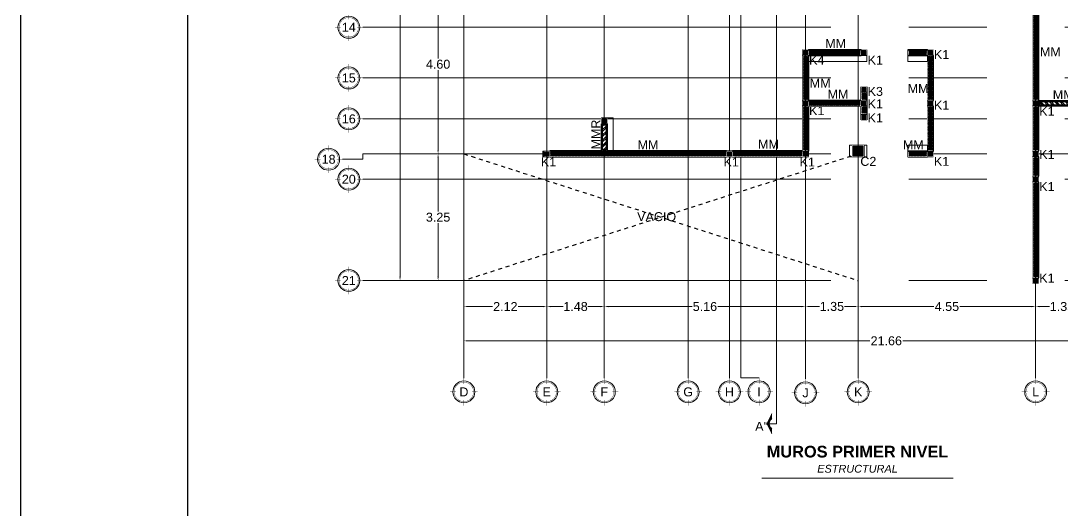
# Model space of a CAD drawing. Header units: metres. Extents: x 14 to 161, y 5 to 309.
# Drawn here: x 65.38 to 92.08, y 141.33 to 153.89 of the extents above; entities that cross this region are included whole.
import ezdxf
from ezdxf.enums import TextEntityAlignment as Align

# ---------------------------------------------------------------- set-up
doc = ezdxf.new("R2010")
doc.units = ezdxf.units.M
doc.set_wipeout_variables(frame=1)
doc.header["$PDMODE"] = 35
for name, pattern in [('ACAD_ISO05W100', [33, 24, -3, 0, -3, 0, -3]), ('CENTRO2', [0.9, 0.6, -0.1, 0.1, -0.1]), ('LÍNEAS_OCULTAS2', [0.1875, 0.125, -0.0625])]:
    doc.linetypes.add(name, pattern=pattern)
for name, color, linetype, lineweight in [('A-Acabados arquitectonicos', 254, 'Continuous', 20), ('E-Burbuja eje', 5, 'Continuous', 15), ('E-Castillos', 3, 'Continuous', 5), ('E-Corte', 2, 'ACAD_ISO05W100', 20), ('E-Ejes', 1, 'CENTRO2', 9), ('E-Hatch', 1, 'Continuous', 5), ('E-Muro de Mamposteria', 5, 'Continuous', 30), ('E-Muro de Refuerzo', 3, 'Continuous', 30), ('E-Textos', 3, 'Continuous', 15), ('E-Titulos', 4, 'Continuous', 15)]:
    doc.layers.add(name, color=color, linetype=linetype, lineweight=lineweight)
for name, color, linetype in [('E-Cotas', 2, 'Continuous'), ('E-Pie', 1, 'Continuous'), ('E-Vacio', 1, 'LÍNEAS_OCULTAS2')]:
    doc.layers.add(name, color=color, linetype=linetype)
doc.styles.add('ARIAL', font='arial.ttf')
doc.styles.add('Geneeral 2', font='arial.ttf', dxfattribs={"height": 2.3})
doc.styles.add('General', font='arial.ttf', dxfattribs={"height": 2.3})
doc.styles.add('Subtitulos', font='', dxfattribs={"height": 4})
doc.styles.add('Texto_Minimo', font='arial.ttf', dxfattribs={"height": 1.8})
doc.styles.add('Titulos', font='', dxfattribs={"height": 6})
doc.styles.get('Subtitulos').set_extended_font_data('Arial', italic=True)
doc.styles.get('Titulos').set_extended_font_data('Arial', bold=True)
doc.dimstyles.new('Generales', dxfattribs={"dimscale": 0, "dimtxt": 2.3, "dimasz": 2, "dimexe": 1.25, "dimexo": 0.625, "dimtad": 0, "dimtih": 1, "dimtoh": 1, "dimzin": 1, "dimdsep": 46, "dimtxsty": 'General', "dimcen": 2, "dimclrd": 2, "dimclre": 2, "dimclrt": 3, "dimadec": 0, "dimazin": 0, "dimtfac": 1, "dimtmove": 0, "dimatfit": 3, "dimfxl": 1, "dimlwd": 13, "dimlwe": 13, "dimarcsym": 0})

# ---------------------------------------------------------------- blocks, each defined once
blk = doc.blocks.new('*D367')
at = {"layer": 'Defpoints', "color": 0, "ltscale": 0.5, "transparency": 16777216}
for p in [(76.743, 147.22), (98.403, 147.22), (98.403, 145.674)]:
    blk.add_point(p, dxfattribs=at)
at = {"layer": 'E-Cotas', "color": 2, "linetype": 'Continuous', "lineweight": 13, "ltscale": 0.5, "transparency": 16777216}
for p, q in [((76.743, 147.189), (76.743, 145.611)), ((98.403, 147.189), (98.403, 145.611)), ((76.843, 145.674), (87.151, 145.674)), ((98.303, 145.674), (87.994, 145.674))]:
    blk.add_line(p, q, dxfattribs=at)
at = {"layer": 'E-Cotas', "color": 2, "ltscale": 0.5, "transparency": 16777216}
for points in [[(76.843, 145.69), (76.843, 145.657), (76.743, 145.674)], [(98.303, 145.69), (98.303, 145.657), (98.403, 145.674)]]:
    blk.add_solid(points, dxfattribs=at)
at = {"layer": 'E-Cotas', "color": 3, "ltscale": 0.5, "transparency": 16777216, "insert": (87.573, 145.674), "char_height": 0.23, "attachment_point": 5, "style": 'General'}
blk.add_mtext('21.66', dxfattribs=at)
blk = doc.blocks.new('*D355')
at = {"layer": 'Defpoints', "color": 0, "ltscale": 0.5, "transparency": 16777216}
for p in [(76.743, 155.07), (76.081, 150.471), (76.743, 150.471)]:
    blk.add_point(p, dxfattribs=at)
at = {"layer": 'E-Cotas', "color": 2, "linetype": 'Continuous', "lineweight": 13, "ltscale": 0.5, "transparency": 16777216}
for p, q in [((76.711, 155.07), (76.018, 155.07)), ((76.081, 154.97), (76.081, 152.919)), ((76.081, 150.571), (76.081, 152.622)), ((76.711, 150.471), (76.018, 150.471))]:
    blk.add_line(p, q, dxfattribs=at)
at = {"layer": 'E-Cotas', "color": 2, "ltscale": 0.5, "transparency": 16777216}
for points in [[(76.064, 154.97), (76.097, 154.97), (76.081, 155.07)], [(76.064, 150.571), (76.097, 150.571), (76.081, 150.471)]]:
    blk.add_solid(points, dxfattribs=at)
at = {"layer": 'E-Cotas', "color": 3, "ltscale": 0.5, "transparency": 16777216, "insert": (76.081, 152.771), "char_height": 0.23, "attachment_point": 5, "style": 'General'}
blk.add_mtext('4.60', dxfattribs=at)
blk = doc.blocks.new('*D354')
at = {"layer": 'Defpoints', "color": 0, "ltscale": 0.5, "transparency": 16777216}
for p in [(76.743, 150.471), (76.081, 147.22), (76.743, 147.22)]:
    blk.add_point(p, dxfattribs=at)
at = {"layer": 'E-Cotas', "color": 2, "linetype": 'Continuous', "lineweight": 13, "ltscale": 0.5, "transparency": 16777216}
for p, q in [((76.711, 150.471), (76.018, 150.471)), ((76.081, 150.371), (76.081, 148.994)), ((76.081, 147.32), (76.081, 148.697)), ((76.711, 147.22), (76.018, 147.22))]:
    blk.add_line(p, q, dxfattribs=at)
at = {"layer": 'E-Cotas', "color": 2, "ltscale": 0.5, "transparency": 16777216}
for points in [[(76.064, 150.371), (76.097, 150.371), (76.081, 150.471)], [(76.064, 147.32), (76.097, 147.32), (76.081, 147.22)]]:
    blk.add_solid(points, dxfattribs=at)
at = {"layer": 'E-Cotas', "color": 3, "ltscale": 0.5, "transparency": 16777216, "insert": (76.081, 148.846), "char_height": 0.23, "attachment_point": 5, "style": 'General'}
blk.add_mtext('3.25', dxfattribs=at)
blk = doc.blocks.new('*D353')
at = {"layer": 'Defpoints', "color": 0, "ltscale": 0.5, "transparency": 16777216}
for p in [(76.743, 168.546), (75.105, 147.22), (76.743, 147.22)]:
    blk.add_point(p, dxfattribs=at)
at = {"layer": 'E-Cotas', "color": 2, "linetype": 'Continuous', "lineweight": 13, "ltscale": 0.5, "transparency": 16777216}
for p, q in [((76.712, 168.546), (75.042, 168.546)), ((75.105, 168.446), (75.105, 158.032)), ((75.105, 147.32), (75.105, 157.734)), ((76.711, 147.22), (75.042, 147.22))]:
    blk.add_line(p, q, dxfattribs=at)
at = {"layer": 'E-Cotas', "color": 2, "ltscale": 0.5, "transparency": 16777216}
for points in [[(75.088, 168.446), (75.121, 168.446), (75.105, 168.546)], [(75.088, 147.32), (75.121, 147.32), (75.105, 147.22)]]:
    blk.add_solid(points, dxfattribs=at)
at = {"layer": 'E-Cotas', "color": 3, "ltscale": 0.5, "transparency": 16777216, "insert": (75.105, 157.883), "char_height": 0.23, "attachment_point": 5, "style": 'General'}
blk.add_mtext('21.33', dxfattribs=at)
blk = doc.blocks.new('*D351')
at = {"layer": 'Defpoints', "color": 0, "ltscale": 0.5, "transparency": 16777216}
for p in [(78.868, 147.22), (80.343, 147.22), (80.343, 146.554)]:
    blk.add_point(p, dxfattribs=at)
at = {"layer": 'E-Cotas', "color": 2, "linetype": 'Continuous', "lineweight": 13, "ltscale": 0.5, "transparency": 16777216}
for p, q in [((78.868, 147.189), (78.868, 146.491)), ((80.343, 147.189), (80.343, 146.491)), ((78.968, 146.554), (79.286, 146.554)), ((80.243, 146.554), (79.924, 146.554))]:
    blk.add_line(p, q, dxfattribs=at)
at = {"layer": 'E-Cotas', "color": 2, "ltscale": 0.5, "transparency": 16777216}
for points in [[(78.968, 146.57), (78.968, 146.537), (78.868, 146.554)], [(80.243, 146.57), (80.243, 146.537), (80.343, 146.554)]]:
    blk.add_solid(points, dxfattribs=at)
at = {"layer": 'E-Cotas', "color": 3, "ltscale": 0.5, "transparency": 16777216, "insert": (79.605, 146.554), "char_height": 0.23, "attachment_point": 5, "style": 'General'}
blk.add_mtext('1.48', dxfattribs=at)
blk = doc.blocks.new('*D350')
at = {"layer": 'Defpoints', "color": 0, "ltscale": 0.5, "transparency": 16777216}
for p in [(80.343, 147.22), (85.503, 147.22), (85.503, 146.554)]:
    blk.add_point(p, dxfattribs=at)
at = {"layer": 'E-Cotas', "color": 2, "linetype": 'Continuous', "lineweight": 13, "ltscale": 0.5, "transparency": 16777216}
for p, q in [((80.343, 147.189), (80.343, 146.491)), ((85.503, 147.189), (85.503, 146.491)), ((80.443, 146.554), (82.593, 146.554)), ((85.403, 146.554), (83.252, 146.554))]:
    blk.add_line(p, q, dxfattribs=at)
at = {"layer": 'E-Cotas', "color": 2, "ltscale": 0.5, "transparency": 16777216}
for points in [[(80.443, 146.57), (80.443, 146.537), (80.343, 146.554)], [(85.403, 146.57), (85.403, 146.537), (85.503, 146.554)]]:
    blk.add_solid(points, dxfattribs=at)
at = {"layer": 'E-Cotas', "color": 3, "ltscale": 0.5, "transparency": 16777216, "insert": (82.923, 146.554), "char_height": 0.23, "attachment_point": 5, "style": 'General'}
blk.add_mtext('5.16', dxfattribs=at)
blk = doc.blocks.new('*D349')
at = {"layer": 'Defpoints', "color": 0, "ltscale": 0.5, "transparency": 16777216}
for p in [(85.503, 147.223), (86.853, 147.223), (86.853, 146.556)]:
    blk.add_point(p, dxfattribs=at)
at = {"layer": 'E-Cotas', "color": 2, "linetype": 'Continuous', "lineweight": 13, "ltscale": 0.5, "transparency": 16777216}
for p, q in [((85.503, 147.191), (85.503, 146.494)), ((86.853, 147.191), (86.853, 146.494)), ((85.603, 146.556), (85.858, 146.556)), ((86.753, 146.556), (86.498, 146.556))]:
    blk.add_line(p, q, dxfattribs=at)
at = {"layer": 'E-Cotas', "color": 2, "ltscale": 0.5, "transparency": 16777216}
for points in [[(85.603, 146.573), (85.603, 146.539), (85.503, 146.556)], [(86.753, 146.573), (86.753, 146.539), (86.853, 146.556)]]:
    blk.add_solid(points, dxfattribs=at)
at = {"layer": 'E-Cotas', "color": 3, "ltscale": 0.5, "transparency": 16777216, "insert": (86.178, 146.556), "char_height": 0.23, "attachment_point": 5, "style": 'General'}
blk.add_mtext('1.35', dxfattribs=at)
blk = doc.blocks.new('*D348')
at = {"layer": 'Defpoints', "color": 0, "ltscale": 0.5, "transparency": 16777216}
for p in [(86.853, 147.22), (91.403, 147.22), (91.403, 146.554)]:
    blk.add_point(p, dxfattribs=at)
at = {"layer": 'E-Cotas', "color": 2, "linetype": 'Continuous', "lineweight": 13, "ltscale": 0.5, "transparency": 16777216}
for p, q in [((86.853, 147.189), (86.853, 146.491)), ((91.403, 147.189), (91.403, 146.491)), ((86.953, 146.554), (88.792, 146.554)), ((91.303, 146.554), (89.463, 146.554))]:
    blk.add_line(p, q, dxfattribs=at)
at = {"layer": 'E-Cotas', "color": 2, "ltscale": 0.5, "transparency": 16777216}
for points in [[(86.953, 146.57), (86.953, 146.537), (86.853, 146.554)], [(91.303, 146.57), (91.303, 146.537), (91.403, 146.554)]]:
    blk.add_solid(points, dxfattribs=at)
at = {"layer": 'E-Cotas', "color": 3, "ltscale": 0.5, "transparency": 16777216, "insert": (89.128, 146.554), "char_height": 0.23, "attachment_point": 5, "style": 'General'}
blk.add_mtext('4.55', dxfattribs=at)
blk = doc.blocks.new('*D347')
at = {"layer": 'Defpoints', "color": 0, "ltscale": 0.5, "transparency": 16777216}
for p in [(91.403, 147.22), (92.753, 147.22), (92.753, 146.554)]:
    blk.add_point(p, dxfattribs=at)
at = {"layer": 'E-Cotas', "color": 2, "linetype": 'Continuous', "lineweight": 13, "ltscale": 0.5, "transparency": 16777216}
for p, q in [((91.403, 147.189), (91.403, 146.491)), ((92.753, 147.189), (92.753, 146.491)), ((91.503, 146.554), (91.758, 146.554)), ((92.653, 146.554), (92.398, 146.554))]:
    blk.add_line(p, q, dxfattribs=at)
at = {"layer": 'E-Cotas', "color": 2, "ltscale": 0.5, "transparency": 16777216}
for points in [[(91.503, 146.57), (91.503, 146.537), (91.403, 146.554)], [(92.653, 146.57), (92.653, 146.537), (92.753, 146.554)]]:
    blk.add_solid(points, dxfattribs=at)
at = {"layer": 'E-Cotas', "color": 3, "ltscale": 0.5, "transparency": 16777216, "insert": (92.078, 146.554), "char_height": 0.23, "attachment_point": 5, "style": 'General'}
blk.add_mtext('1.35', dxfattribs=at)
blk = doc.blocks.new('*D333')
at = {"layer": 'Defpoints', "color": 0, "ltscale": 0.5, "transparency": 16777216}
for p in [(76.743, 147.22), (78.868, 147.22), (78.868, 146.554)]:
    blk.add_point(p, dxfattribs=at)
at = {"layer": 'E-Cotas', "color": 2, "linetype": 'Continuous', "lineweight": 13, "ltscale": 0.5, "transparency": 16777216}
for p, q in [((76.743, 147.189), (76.743, 146.491)), ((78.868, 147.189), (78.868, 146.491)), ((76.843, 146.554), (77.474, 146.554)), ((78.768, 146.554), (78.136, 146.554))]:
    blk.add_line(p, q, dxfattribs=at)
at = {"layer": 'E-Cotas', "color": 2, "ltscale": 0.5, "transparency": 16777216}
for points in [[(76.843, 146.57), (76.843, 146.537), (76.743, 146.554)], [(78.768, 146.57), (78.768, 146.537), (78.868, 146.554)]]:
    blk.add_solid(points, dxfattribs=at)
at = {"layer": 'E-Cotas', "color": 3, "ltscale": 0.5, "transparency": 16777216, "insert": (77.805, 146.554), "char_height": 0.23, "attachment_point": 5, "style": 'General'}
blk.add_mtext('2.12', dxfattribs=at)
blk = doc.blocks.new('SEÑA')
at = {"layer": 'E-Corte', "color": 0}
for p, q in [((-1.1, -0.05), (0.1, 0.55)), ((-0.46, 0), (-1.1, 0)), ((-0.1, 0.55), (1.1, -0.05)), ((1.1, 0), (0.46, 0))]:
    blk.add_line(p, q, dxfattribs=at)
at = {"layer": 'E-Corte', "color": 16}
for p, q in [((-0.87, 0.04), (-0.56, 0.04)), ((-0.84, 0.05), (-0.55, 0.05)), ((-0.82, 0.06), (-0.53, 0.06)), ((-0.79, 0.08), (-0.52, 0.08)), ((-0.77, 0.09), (-0.51, 0.09)), ((-0.74, 0.1), (-0.49, 0.1)), ((-0.72, 0.11), (-0.47, 0.11)), ((-0.69, 0.12), (-0.46, 0.12)), ((-0.67, 0.14), (-0.44, 0.14)), ((-0.64, 0.15), (-0.42, 0.15)), ((-0.62, 0.16), (-0.4, 0.16)), ((-0.59, 0.17), (-0.38, 0.17)), ((-0.57, 0.19), (-0.36, 0.19)), ((-0.54, 0.2), (-0.33, 0.2)), ((-0.52, 0.21), (-0.3, 0.21)), ((-0.49, 0.23), (-0.27, 0.23)), ((-0.47, 0.24), (-0.24, 0.24)), ((-0.44, 0.25), (-0.2, 0.25)), ((-0.42, 0.26), (-0.14, 0.26)), ((-0.39, 0.28), (0.39, 0.28)), ((-0.37, 0.29), (0.37, 0.29)), ((-0.34, 0.3), (0.34, 0.3)), ((-0.32, 0.31), (0.32, 0.31)), ((-0.29, 0.33), (0.29, 0.33)), ((-0.27, 0.34), (0.27, 0.34)), ((-0.24, 0.35), (0.24, 0.35)), ((-0.22, 0.36), (0.22, 0.36)), ((-0.19, 0.38), (0.19, 0.38)), ((-0.17, 0.39), (0.17, 0.39)), ((-0.14, 0.4), (0.14, 0.4)), ((-0.12, 0.41), (0.12, 0.41)), ((-0.09, 0.42), (0.09, 0.42)), ((-0.07, 0.44), (0.07, 0.44)), ((-0.04, 0.45), (0.04, 0.45)), ((-0.02, 0.46), (0.02, 0.46)), ((0.14, 0.26), (0.42, 0.26)), ((0.2, 0.25), (0.44, 0.25)), ((0.24, 0.24), (0.47, 0.24)), ((0.27, 0.23), (0.49, 0.23)), ((0.3, 0.21), (0.52, 0.21)), ((0.33, 0.2), (0.54, 0.2)), ((0.36, 0.19), (0.57, 0.19)), ((0.38, 0.17), (0.59, 0.17)), ((0.4, 0.16), (0.62, 0.16)), ((0.42, 0.15), (0.64, 0.15)), ((0.44, 0.14), (0.67, 0.14)), ((0.46, 0.12), (0.69, 0.12)), ((0.47, 0.11), (0.72, 0.11)), ((0.49, 0.1), (0.74, 0.1)), ((0.51, 0.09), (0.77, 0.09)), ((0.52, 0.08), (0.79, 0.08)), ((0.53, 0.06), (0.82, 0.06)), ((0.55, 0.05), (0.84, 0.05)), ((0.56, 0.04), (0.87, 0.04))]:
    blk.add_line(p, q, dxfattribs=at)
at = {"layer": 'E-Corte', "color": 0}
blk.add_lwpolyline([(0, 0.47), (0.89, 0.03), (0.57, 0.03, 0.438529), (-0.57, 0.03), (-0.89, 0.03)], format="xyb", close=True, dxfattribs=at)
blk.add_arc((0, -0.5), 0.75, 36.8699, 143.1301, dxfattribs=at)
blk = doc.blocks.new('*U468')
at = {"layer": 'E-Castillos'}
blk.add_lwpolyline([(-0.075, -0.075), (-0.075, 0.075), (0.075, 0.075), (0.075, -0.075), (-0.075, -0.075)], dxfattribs=at)
blk.add_wipeout([(-0.075, -0.075), (0.075, -0.075), (0.075, 0.075), (-0.075, 0.075)])
at = {"layer": 'E-Hatch'}
h = blk.add_hatch(color=1, dxfattribs=at)
h.dxf.hatch_style = 1
h.paths.add_polyline_path([(-0.055, -0.055), (-0.055, 0.055), (0.055, 0.055), (0.055, -0.055)])
at = {"layer": 'E-Castillos'}
blk.add_lwpolyline([(-0.055, -0.055), (-0.055, 0.055), (0.055, 0.055), (0.055, -0.055)], close=True, dxfattribs=at)
blk = doc.blocks.new('*U545')
at = {"layer": 'E-Castillos'}
blk.add_lwpolyline([(-0.225, -0.225), (-0.225, 0.075), (0.075, 0.075), (0.075, -0.225), (-0.225, -0.225)], dxfattribs=at)
blk.add_wipeout([(-0.225, -0.225), (0.075, -0.225), (0.075, 0.075), (-0.225, 0.075)])
at = {"layer": 'E-Hatch'}
h = blk.add_hatch(color=1, dxfattribs=at)
h.dxf.hatch_style = 1
h.paths.add_polyline_path([(-0.205, -0.205), (-0.205, 0.055), (0.055, 0.055), (0.055, -0.205)])
at = {"layer": 'E-Castillos'}
blk.add_lwpolyline([(-0.205, -0.205), (-0.205, 0.055), (0.055, 0.055), (0.055, -0.205)], close=True, dxfattribs=at)
blk = doc.blocks.new('Titulos')
blk.add_line((49.05, -23.92), (-49.05, -23.92))
for tag, height, style, p in [('TÍTULO', 6, 'Titulos', (0, -16.93)), ('ESCALA', 1.8, 'Texto_Minimo', (-34.87, -25.79)), ('ACOTACIÓN', 1.8, 'Texto_Minimo', (34.43, -25.79))]:
    blk.add_attdef(tag, text='', height=height, dxfattribs=dict(style=style)).set_placement(p, align=Align.MIDDLE_CENTER)
blk = doc.blocks.new('*U572')
blk.add_wipeout([(-0.075, 0.175), (0.075, 0.175), (0.075, 1.375), (-0.075, 1.375)])
at = {"ltscale": 0.5}
h = blk.add_hatch(dxfattribs=at)
h.set_pattern_fill('ANSI32', color=5, scale=0.01)
h.set_pattern_definition([(45, (0, 1.5499), (-0.067352, 0.067352), []), (45, (0.0449, 1.5499), (-0.067352, 0.067352), [])])
h.paths.add_polyline_path([(0.045, 0.205), (-0.045, 0.205), (-0.045, 1.345), (0.045, 1.345)])
for points in [[(0.075, 0.175), (-0.075, 0.175), (-0.075, 1.375), (0.075, 1.375)], [(0.045, 0.205), (-0.045, 0.205), (-0.045, 1.345), (0.045, 1.345)]]:
    blk.add_lwpolyline(points, close=True, dxfattribs=at)
blk = doc.blocks.new('*U731')
for points in [[(-0.843, -0.075), (2.307, -0.075), (2.307, 0.075), (-0.843, 0.075)], [(-0.823, -0.055), (2.287, -0.055), (2.287, 0.055), (-0.823, 0.055)]]:
    blk.add_lwpolyline(points, close=True)
blk.add_wipeout([(-0.843, -0.075), (2.307, -0.075), (2.307, 0.075), (-0.843, 0.075)])
at = {"linetype": 'ByBlock', "lineweight": 5}
h = blk.add_hatch(dxfattribs=at)
h.set_pattern_fill('ANSI37', color=5, scale=0.0069)
h.set_pattern_definition([(45, (1.464647, 8e-16), (-0.01549094, 0.01549094), []), (135, (1.464647, 8e-16), (-0.01549094, -0.01549094), [])])
h.paths.add_polyline_path([(2.287, -0.055), (2.287, 0.055), (-0.823, 0.055), (-0.823, -0.055)])
blk.add_line((-0.843, 0.075), (2.307, 0.075))
blk = doc.blocks.new('*U733')
for points in [[(-0.843, -0.075), (0.308, -0.075), (0.308, 0.075), (-0.843, 0.075)], [(-0.823, -0.055), (0.288, -0.055), (0.288, 0.055), (-0.823, 0.055)]]:
    blk.add_lwpolyline(points, close=True)
blk.add_wipeout([(-0.843, -0.075), (0.308, -0.075), (0.308, 0.075), (-0.843, 0.075)])
at = {"linetype": 'ByBlock', "lineweight": 5}
h = blk.add_hatch(dxfattribs=at)
h.set_pattern_fill('ANSI37', color=5, scale=0.0069)
h.set_pattern_definition([(45, (-0.534954, -3e-16), (-0.01549094, 0.01549094), []), (135, (-0.534954, -3e-16), (-0.01549094, -0.01549094), [])])
h.paths.add_polyline_path([(0.288, -0.055), (0.288, 0.055), (-0.823, 0.055), (-0.823, -0.055)])
blk.add_line((-0.843, 0.075), (0.308, 0.075))
blk = doc.blocks.new('*U730')
for points in [[(-0.843, -0.075), (0.307, -0.075), (0.307, 0.075), (-0.843, 0.075)], [(-0.823, -0.055), (0.287, -0.055), (0.287, 0.055), (-0.823, 0.055)]]:
    blk.add_lwpolyline(points, close=True)
blk.add_wipeout([(-0.843, -0.075), (0.307, -0.075), (0.307, 0.075), (-0.843, 0.075)])
at = {"linetype": 'ByBlock', "lineweight": 5}
h = blk.add_hatch(dxfattribs=at)
h.set_pattern_fill('ANSI37', color=5, scale=0.0069)
h.set_pattern_definition([(45, (-0.535751, -3e-16), (-0.01549094, 0.01549094), []), (135, (-0.535751, -3e-16), (-0.01549094, -0.01549094), [])])
h.paths.add_polyline_path([(0.287, -0.055), (0.287, 0.055), (-0.823, 0.055), (-0.823, -0.055)])
blk.add_line((-0.843, 0.075), (0.307, 0.075))
blk = doc.blocks.new('*U728')
for points in [[(-0.192, -0.075), (2.258, -0.075), (2.258, 0.075), (-0.192, 0.075)], [(-0.172, -0.055), (2.238, -0.055), (2.238, 0.055), (-0.172, 0.055)]]:
    blk.add_lwpolyline(points, close=True)
blk.add_wipeout([(-0.192, -0.075), (2.258, -0.075), (2.258, 0.075), (-0.192, 0.075)])
at = {"linetype": 'ByBlock', "lineweight": 5}
h = blk.add_hatch(dxfattribs=at)
h.set_pattern_fill('ANSI37', color=5, scale=0.0069)
h.set_pattern_definition([(45, (2.065444, 1e-15), (-0.01549094, 0.01549094), []), (135, (2.065444, 1e-15), (-0.01549094, -0.01549094), [])])
h.paths.add_polyline_path([(2.238, -0.055), (2.238, 0.055), (-0.172, 0.055), (-0.172, -0.055)])
blk.add_line((-0.192, 0.075), (2.258, 0.075))
blk = doc.blocks.new('*U729')
for points in [[(-0.843, -0.075), (-0.343, -0.075), (-0.343, 0.075), (-0.843, 0.075)], [(-0.823, -0.055), (-0.363, -0.055), (-0.363, 0.055), (-0.823, 0.055)]]:
    blk.add_lwpolyline(points, close=True)
blk.add_wipeout([(-0.843, -0.075), (-0.343, -0.075), (-0.343, 0.075), (-0.843, 0.075)])
at = {"linetype": 'ByBlock', "lineweight": 5}
h = blk.add_hatch(dxfattribs=at)
h.set_pattern_fill('ANSI37', color=5, scale=0.0069)
h.set_pattern_definition([(45, (-1.185751, -7e-16), (-0.01549094, 0.01549094), []), (135, (-1.185751, -7e-16), (-0.01549094, -0.01549094), [])])
h.paths.add_polyline_path([(-0.823, 0.055), (-0.823, -0.055), (-0.363, -0.055), (-0.363, 0.055)])
blk.add_line((-0.843, 0.075), (-0.343, 0.075))
blk = doc.blocks.new('*U734')
for points in [[(-0.843, -0.075), (0.507, -0.075), (0.507, 0.075), (-0.843, 0.075)], [(-0.823, -0.055), (0.487, -0.055), (0.487, 0.055), (-0.823, 0.055)]]:
    blk.add_lwpolyline(points, close=True)
blk.add_wipeout([(-0.843, -0.075), (0.507, -0.075), (0.507, 0.075), (-0.843, 0.075)])
at = {"linetype": 'ByBlock', "lineweight": 5}
h = blk.add_hatch(dxfattribs=at)
h.set_pattern_fill('ANSI37', color=5, scale=0.0069)
h.set_pattern_definition([(45, (-0.335153, -2e-16), (-0.01549094, 0.01549094), []), (135, (-0.335153, -2e-16), (-0.01549094, -0.01549094), [])])
h.paths.add_polyline_path([(0.487, -0.055), (0.487, 0.055), (-0.823, 0.055), (-0.823, -0.055)])
blk.add_line((-0.843, 0.075), (0.507, 0.075))
blk = doc.blocks.new('*U736')
for points in [[(-0.843, -0.075), (0.957, -0.075), (0.957, 0.075), (-0.843, 0.075)], [(-0.823, -0.055), (0.937, -0.055), (0.937, 0.055), (-0.823, 0.055)]]:
    blk.add_lwpolyline(points, close=True)
blk.add_wipeout([(-0.843, -0.075), (0.957, -0.075), (0.957, 0.075), (-0.843, 0.075)])
at = {"linetype": 'ByBlock', "lineweight": 5}
h = blk.add_hatch(dxfattribs=at)
h.set_pattern_fill('ANSI37', color=5, scale=0.0069)
h.set_pattern_definition([(45, (0.114847, 6e-17), (-0.01549094, 0.01549094), []), (135, (0.114847, 6e-17), (-0.01549094, -0.01549094), [])])
h.paths.add_polyline_path([(0.937, -0.055), (0.937, 0.055), (-0.823, 0.055), (-0.823, -0.055)])
blk.add_line((-0.843, 0.075), (0.957, 0.075))
blk = doc.blocks.new('*U732')
for points in [[(-0.818, -0.075), (-0.318, -0.075), (-0.318, 0.075), (-0.818, 0.075)], [(-0.798, -0.055), (-0.338, -0.055), (-0.338, 0.055), (-0.798, 0.055)]]:
    blk.add_lwpolyline(points, close=True)
blk.add_wipeout([(-0.818, -0.075), (-0.318, -0.075), (-0.318, 0.075), (-0.818, 0.075)])
at = {"linetype": 'ByBlock', "lineweight": 5}
h = blk.add_hatch(dxfattribs=at)
h.set_pattern_fill('ANSI37', color=5, scale=0.0069)
h.set_pattern_definition([(45, (-1.135153, -6e-16), (-0.01549094, 0.01549094), []), (135, (-1.135153, -6e-16), (-0.01549094, -0.01549094), [])])
h.paths.add_polyline_path([(-0.798, 0.055), (-0.798, -0.055), (-0.338, -0.055), (-0.338, 0.055)])
blk.add_line((-0.818, 0.075), (-0.318, 0.075))
blk = doc.blocks.new('*U735')
for points in [[(-4.052, -0.075), (0.483, -0.075), (0.483, 0.075), (-4.052, 0.075)], [(-4.032, -0.055), (0.463, -0.055), (0.463, 0.055), (-4.032, 0.055)]]:
    blk.add_lwpolyline(points, close=True)
blk.add_wipeout([(-4.052, -0.075), (0.483, -0.075), (0.483, 0.075), (-4.052, 0.075)])
at = {"linetype": 'ByBlock', "lineweight": 5}
h = blk.add_hatch(dxfattribs=at)
h.set_pattern_fill('ANSI37', color=5, scale=0.0069)
h.set_pattern_definition([(45, (-3.569953, -2e-15), (-0.01549094, 0.01549094), []), (135, (-3.569953, -2e-15), (-0.01549094, -0.01549094), [])])
h.paths.add_polyline_path([(0.463, -0.055), (0.463, 0.055), (-4.032, 0.055), (-4.032, -0.055)])
blk.add_line((-4.052, 0.075), (0.483, 0.075))
blk = doc.blocks.new('*U737')
for points in [[(-0.843, -0.075), (-0.642, -0.075), (-0.642, 0.075), (-0.843, 0.075)], [(-0.823, -0.055), (-0.662, -0.055), (-0.662, 0.055), (-0.823, 0.055)]]:
    blk.add_lwpolyline(points, close=True)
blk.add_wipeout([(-0.843, -0.075), (-0.642, -0.075), (-0.642, 0.075), (-0.843, 0.075)])
at = {"linetype": 'ByBlock', "lineweight": 5}
h = blk.add_hatch(dxfattribs=at)
h.set_pattern_fill('ANSI37', color=5, scale=0.0069)
h.set_pattern_definition([(45, (-1.484954, -8e-16), (-0.01549094, 0.01549094), []), (135, (-1.484954, -8e-16), (-0.01549094, -0.01549094), [])])
h.paths.add_polyline_path([(-0.823, 0.055), (-0.823, -0.055), (-0.662, -0.055), (-0.662, 0.055)])
blk.add_line((-0.843, 0.075), (-0.642, 0.075))
blk = doc.blocks.new('k-burb-colmn')
at = {"const_width": 0.00024}
for points in [[(0, 0.0055), (0, 0.0095)], [(0, 0.0055), (0, 0.0095)], [(-0.0055, 0), (-0.0095, 0)], [(-0.0055, 0), (-0.0095, 0)], [(0.0055, 0), (0.0095, 0)], [(0.0055, 0), (0.0095, 0)], [(0, -0.0055), (0, -0.0095)], [(0, -0.0055), (0, -0.0095)]]:
    blk.add_lwpolyline(points, dxfattribs=at)
blk.add_lwpolyline([(-0.00663, 0, 1), (0.00663, 0, 1)], format="xyb", close=True, dxfattribs=at)
blk.add_lwpolyline([(-0.00663, 0, 1), (0.00663, 0, 1)], format="xyb", close=True, dxfattribs=at)
at = {"linetype": 'Continuous'}
blk.add_circle((0, 0), 0.0075, dxfattribs=at)
blk.add_circle((0, 0), 0.0075, dxfattribs=at)
at = {"color": 2, "style": 'ARIAL'}
blk.add_attdef('NUM', text='', height=0.023, dxfattribs=at).set_placement((0.00124, 0.00008), align=Align.MIDDLE_CENTER)
blk = doc.blocks.new('*U750')
blk.add_wipeout([(-0.075, 0.025), (0.075, 0.025), (0.075, 0.725), (-0.075, 0.725)])
at = {"ltscale": 0.5}
h = blk.add_hatch(dxfattribs=at)
h.set_pattern_fill('ANSI32', color=5, scale=0.01)
h.set_pattern_definition([(45, (0, 0.7504), (-0.067352, 0.067352), []), (45, (0.0449, 0.7504), (-0.067352, 0.067352), [])])
h.paths.add_polyline_path([(0.045, 0.055), (-0.045, 0.055), (-0.045, 0.695), (0.045, 0.695)])
for points in [[(0.075, 0.025), (-0.075, 0.025), (-0.075, 0.725), (0.075, 0.725)], [(0.045, 0.055), (-0.045, 0.055), (-0.045, 0.695), (0.045, 0.695)]]:
    blk.add_lwpolyline(points, close=True, dxfattribs=at)

msp = doc.modelspace()

# ---------------------------------------------------------------- linework, layer by layer
at = {"layer": 'A-Acabados arquitectonicos', "ltscale": 0.5}
msp.add_lwpolyline([(86.62753, 150.69531), (87.07753, 150.69531), (87.07753, 150.39531), (86.62753, 150.39531)], close=True, dxfattribs=at)
at = {"layer": 'E-Corte', "color": 2}
msp.add_lwpolyline([(84.51355, 143.5485), (84.75495, 143.5485), (84.75495, 172.04918), (84.51355, 172.04918)], dxfattribs=at)
at = {"layer": 'E-Ejes', "ltscale": 20}
for points in [[(76.74254, 144.72031), (76.74254, 170.94735)], [(84.31129, 144.72373), (83.84253, 144.72373), (83.84253, 165.31031)], [(83.55253, 144.72031), (83.55253, 155.07031)], [(74.14762, 153.72031), (86.85253, 153.72031)], [(74.14762, 151.37031), (101.82348, 151.37031)], [(73.62956, 150.33396), (74.14762, 150.33396), (74.14762, 150.47071), (91.40253, 150.47071), (101.82348, 150.47071), (101.82348, 150.33396), (102.34154, 150.33396)], [(74.14762, 149.82196), (101.82349, 149.82007)]]:
    msp.add_lwpolyline(points, dxfattribs=at)
at = {"layer": 'E-Muro de Mamposteria', "ltscale": 100}
msp.add_lwpolyline([(85.57753, 153.14531), (86.77753, 153.14531)], dxfattribs=at)
for points in [[(86.92753, 151.84531), (86.92753, 152.19531), (87.07753, 152.19531), (87.07753, 151.34531), (86.92753, 151.34531), (86.92753, 151.69531)], [(86.92753, 151.84531), (85.57753, 151.84531), (85.57753, 151.69531), (86.92753, 151.69531)]]:
    msp.add_lwpolyline(points, close=True, dxfattribs=at)
at = {"layer": 'E-Pie', "color": 1}
msp.add_lwpolyline([(65.38178, 177.60366), (161.00678, 177.60366), (161.00678, 111.97866), (65.38178, 111.97866)], close=True, dxfattribs=at)
at = {"layer": 'E-Pie', "color": 5}
msp.add_lwpolyline([(69.65758, 173.49116), (69.65758, 116.09116), (156.91409, 116.09116), (156.91409, 173.49116)], close=True, dxfattribs=at)

# ---------------------------------------------------------------- block references
at = {"layer": 'E-Burbuja eje', "linetype": 'ByBlock'}
ref = msp.add_blockref('k-burb-colmn', (73.79137, 153.72031), dxfattribs=dict(at, xscale=37.49999999999999, yscale=37.49999999999999, zscale=37.49999999999999))
ref.add_attrib('NUM', '14', dxfattribs={"layer": '0', "color": 2, "height": 0.23, "style": 'ARIAL'}).set_placement((73.79137, 153.72031), align=Align.MIDDLE_CENTER)
ref = msp.add_blockref('k-burb-colmn', (73.79137, 152.42031), dxfattribs=dict(at, xscale=37.49999999999999, yscale=37.49999999999999, zscale=37.49999999999999))
ref.add_attrib('NUM', '15', dxfattribs={"layer": '0', "color": 2, "height": 0.23, "style": 'ARIAL'}).set_placement((73.79137, 152.42031), align=Align.MIDDLE_CENTER)
ref = msp.add_blockref('k-burb-colmn', (73.79137, 151.37031), dxfattribs=dict(at, xscale=37.49999999999999, yscale=37.49999999999999, zscale=37.49999999999999))
ref.add_attrib('NUM', '16', dxfattribs={"layer": '0', "color": 2, "height": 0.23, "style": 'ARIAL'}).set_placement((73.79137, 151.37031), align=Align.MIDDLE_CENTER)
ref = msp.add_blockref('k-burb-colmn', (73.27331, 150.33396), dxfattribs=dict(at, xscale=37.49999999999999, yscale=37.49999999999999, zscale=37.49999999999999))
ref.add_attrib('NUM', '18', dxfattribs={"layer": '0', "color": 2, "height": 0.23, "style": 'ARIAL'}).set_placement((73.27331, 150.33396), align=Align.MIDDLE_CENTER)
ref = msp.add_blockref('k-burb-colmn', (73.79137, 149.82196), dxfattribs=dict(at, xscale=37.49999999999999, yscale=37.49999999999999, zscale=37.49999999999999))
ref.add_attrib('NUM', '20', dxfattribs={"layer": '0', "color": 2, "height": 0.23, "style": 'ARIAL'}).set_placement((73.79137, 149.82196), align=Align.MIDDLE_CENTER)
ref = msp.add_blockref('k-burb-colmn', (73.79137, 147.22196), dxfattribs=dict(at, xscale=37.49999999999999, yscale=37.49999999999999, zscale=37.49999999999999))
ref.add_attrib('NUM', '21', dxfattribs={"layer": '0', "color": 2, "height": 0.23, "style": 'ARIAL'}).set_placement((73.79137, 147.22196), align=Align.MIDDLE_CENTER)
ref = msp.add_blockref('k-burb-colmn', (76.74254, 144.36406), dxfattribs=dict(at, xscale=37.49999999999999, yscale=37.49999999999999, zscale=37.49999999999999))
ref.add_attrib('NUM', 'D', dxfattribs={"layer": '0', "color": 2, "height": 0.23, "style": 'ARIAL'}).set_placement((76.74254, 144.36406), align=Align.MIDDLE_CENTER)
ref = msp.add_blockref('k-burb-colmn', (78.86753, 144.36406), dxfattribs=dict(at, xscale=37.49999999999999, yscale=37.49999999999999, zscale=37.49999999999999))
ref.add_attrib('NUM', 'E', dxfattribs={"layer": '0', "color": 2, "height": 0.23, "style": 'ARIAL'}).set_placement((78.86753, 144.36406), align=Align.MIDDLE_CENTER)
ref = msp.add_blockref('k-burb-colmn', (80.34253, 144.36406), dxfattribs=dict(at, xscale=37.49999999999999, yscale=37.49999999999999, zscale=37.49999999999999))
ref.add_attrib('NUM', 'F', dxfattribs={"layer": '0', "color": 2, "height": 0.23, "style": 'ARIAL'}).set_placement((80.34253, 144.36406), align=Align.MIDDLE_CENTER)
ref = msp.add_blockref('k-burb-colmn', (82.49253, 144.36406), dxfattribs=dict(at, xscale=37.49999999999999, yscale=37.49999999999999, zscale=37.49999999999999))
ref.add_attrib('NUM', 'G', dxfattribs={"layer": '0', "color": 2, "height": 0.23, "style": 'ARIAL'}).set_placement((82.49253, 144.36406), align=Align.MIDDLE_CENTER)
ref = msp.add_blockref('k-burb-colmn', (83.55253, 144.36406), dxfattribs=dict(at, xscale=37.49999999999999, yscale=37.49999999999999, zscale=37.49999999999999))
ref.add_attrib('NUM', 'H', dxfattribs={"layer": '0', "color": 2, "height": 0.23, "style": 'ARIAL'}).set_placement((83.55253, 144.36406), align=Align.MIDDLE_CENTER)
ref = msp.add_blockref('k-burb-colmn', (84.31129, 144.36748), dxfattribs=dict(at, xscale=37.49999999999999, yscale=37.49999999999999, zscale=37.49999999999999))
ref.add_attrib('NUM', 'I', dxfattribs={"layer": '0', "color": 2, "height": 0.23, "style": 'ARIAL'}).set_placement((84.31129, 144.36748), align=Align.MIDDLE_CENTER)
ref = msp.add_blockref('k-burb-colmn', (86.85253, 144.36406), dxfattribs=dict(at, xscale=37.49999999999999, yscale=37.49999999999999, zscale=37.49999999999999))
ref.add_attrib('NUM', 'K', dxfattribs={"layer": '0', "color": 2, "height": 0.23, "style": 'ARIAL'}).set_placement((86.85253, 144.36406), align=Align.MIDDLE_CENTER)
ref = msp.add_blockref('k-burb-colmn', (91.40253, 144.36406), dxfattribs=dict(at, xscale=37.49999999999999, yscale=37.49999999999999, zscale=37.49999999999999))
ref.add_attrib('NUM', 'L', dxfattribs={"layer": '0', "color": 2, "height": 0.23, "style": 'ARIAL'}).set_placement((91.40253, 144.36406), align=Align.MIDDLE_CENTER)
ref = msp.add_blockref('k-burb-colmn', (85.50253, 144.33973), dxfattribs=dict(at, xscale=37.49999999999999, yscale=37.49999999999999, zscale=37.49999999999999))
ref.add_attrib('NUM', 'J', dxfattribs={"layer": '0', "color": 2, "height": 0.23, "style": 'ARIAL'}).set_placement((85.50253, 144.33973), align=Align.MIDDLE_CENTER)
at = {"layer": 'E-Corte', "color": 2, "xscale": 0.2287611696416008, "yscale": 0.2287611696416008, "zscale": 0.2287611696416008, "rotation": 90}
msp.add_blockref('SEÑA', (84.62793, 143.5485), dxfattribs=at)
at = {"layer": 'E-Titulos', "color": 4, "ltscale": 0.5}
ref = msp.add_blockref('Titulos', (86.83549, 143.34954), dxfattribs=dict(at, xscale=0.05, yscale=0.05, zscale=0.05))
ref.add_attrib('SUBTÍTULO', 'ESTRUCTURAL', dxfattribs={"layer": '0', "ltscale": 0.5, "height": 0.2, "style": 'Subtitulos'}).set_placement((86.83549, 142.39217), align=Align.MIDDLE_CENTER)
ref.add_attrib('TÍTULO', 'MUROS PRIMER NIVEL', dxfattribs={"layer": '0', "ltscale": 0.5, "height": 0.3, "style": 'Titulos'}).set_placement((86.83549, 142.83121), align=Align.MIDDLE_CENTER)

# ---------------------------------------------------------------- texts
at = {"layer": 'E-Textos', "ltscale": 0.5, "char_height": 0.23, "attachment_point": 1, "style": 'General'}
for s, insert, width in [('K1', (88.79464, 153.13563), 0.08), ('K4', (85.59454, 152.99463), 0.08), ('K1', (87.09464, 152.99463), 0.08), ('K1', (85.59454, 151.69503), 0.08), ('K1', (87.09464, 151.87087), 0.08), ('K1', (88.79464, 151.83603), 0.08), ('K1', (91.49464, 151.68104), 0.08), ('K1', (87.09464, 151.50914), 0.08), ('K1', (78.71635, 150.37949), 0.08), ('K1', (83.40015, 150.37795), 0.08), ('K1', (85.35015, 150.37795), 0.08), ('C2', (86.90774, 150.39463), 0.08), ('K1', (88.79454, 150.39503), 0.08), ('K1', (91.49454, 150.5737), 0.08), ('K1', (91.49454, 149.74649), 0.08), ('VACIO', (81.18536, 148.97594), 1.116979), ('K1', (91.49454, 147.39991), 0.08), ("\\pxqc;A'", (84.22425, 143.59524), 0.2499252)]:
    msp.add_mtext(s, dxfattribs=dict(at, insert=insert, width=width))

# ---------------------------------------------------------------- dimensions: what is measured, and where the dimension line sits
at = {"layer": 'E-Cotas', "ltscale": 0.5}
for base, p1, p2, picture, middle in [((75.1046, 147.22031), (76.74291, 168.5458), (76.74254, 147.22031), '*D353', (75.1046, 157.88305)), ((76.08072, 150.47071), (76.74254, 155.07031), (76.74254, 150.47071), '*D355', (76.08072, 152.77051)), ((76.08072, 147.22031), (76.74254, 150.47071), (76.74254, 147.22031), '*D354', (76.08072, 148.84551))]:
    dim = msp.add_linear_dim(base=base, p1=p1, p2=p2, angle=90, dimstyle='Generales', override={"dimscale": 0, "dimtxt": 1.15, "dimasz": 1, "dimexe": 0.625, "dimexo": 0.3125, "dimgap": 0.3125, "dimcen": 1, "dimtix": 1, "dimtofl": 1, "dimtmove": 0, "dimatfit": 3}, dxfattribs=at)
    dim.commit()
    dim.dimension.update_dxf_attribs({"geometry": picture, "text_midpoint": middle})
for base, p1, p2, picture, middle in [((98.40253, 145.67383), (76.74254, 147.22031), (98.40253, 147.22031), '*D367', (87.57253, 145.67383)), ((78.86753, 146.55368), (76.74254, 147.22031), (78.86753, 147.22031), '*D333', (77.80503, 146.55368)), ((80.34252588, 146.5536807626), (78.86752588, 147.2203107527), (80.34252588, 147.2203107527), '*D351', (79.60502588, 146.5536807626)), ((85.50253, 146.55368), (80.34253, 147.22031), (85.50253, 147.22031), '*D350', (82.92253, 146.55368)), ((86.85253, 146.55609), (85.50253, 147.22272), (86.85253, 147.22272), '*D349', (86.17753, 146.55609)), ((91.40253, 146.55368), (86.85253, 147.22031), (91.40253, 147.22031), '*D348', (89.12753, 146.55368)), ((92.75253, 146.55368), (91.40253, 147.22031), (92.75253, 147.22031), '*D347', (92.07753, 146.55368))]:
    dim = msp.add_linear_dim(base=base, p1=p1, p2=p2, dimstyle='Generales', override={"dimscale": 0, "dimtxt": 1.15, "dimasz": 1, "dimexe": 0.625, "dimexo": 0.3125, "dimgap": 0.3125, "dimcen": 1, "dimtix": 1, "dimtofl": 1, "dimtmove": 0, "dimatfit": 3}, dxfattribs=at)
    dim.commit()
    dim.dimension.update_dxf_attribs({"geometry": picture, "text_midpoint": middle})

# ---------------------------------------------------------------- next in the draw order: block references
at = {"layer": 'E-Castillos', "ltscale": 0.5}
for name, p in [('*U468', (85.50263, 153.07031)), ('*U468', (87.00263, 153.07031)), ('*U468', (88.70273, 153.07031)), ('*U468', (85.50263, 151.76991)), ('*U468', (87.00263, 151.76991)), ('*U468', (88.70273, 151.76991)), ('*U468', (91.40263, 151.77031)), ('*U468', (87.00263, 151.42031)), ('*U545', (86.92763, 150.62031)), ('*U468', (78.86753, 150.47031)), ('*U468', (83.55253, 150.47071)), ('*U468', (85.50263, 150.47031)), ('*U468', (88.70263, 150.47031)), ('*U468', (91.40263, 150.47071)), ('*U468', (91.40263, 149.82031)), ('*U468', (91.40253, 147.22031))]:
    msp.add_blockref(name, p, dxfattribs=at)

# ---------------------------------------------------------------- next in the draw order: linework, layer by layer
at = {"layer": 'A-Acabados arquitectonicos', "ltscale": 0.5}
msp.add_lwpolyline([(78.79243, 150.54531), (78.79243, 150.39531), (78.76753, 150.39531), (78.76753, 150.54531), (78.79243, 150.54531)], dxfattribs=at)
at = {"layer": 'E-Vacio', "ltscale": 0.5}
for p, q in [((86.85253, 150.47071), (76.74254, 147.22031)), ((76.74254, 150.47071), (86.85253, 147.22031))]:
    msp.add_line(p, q, dxfattribs=at)

# ---------------------------------------------------------------- next in the draw order: block references
at = {"layer": 'E-Muro de Mamposteria', "rotation": 270}
for name, p in [('*U733', (85.50243, 152.15263)), ('*U733', (88.70253, 152.15263)), ('*U730', (88.70253, 150.85224)), ('*U729', (91.40253, 149.55263)), ('*U728', (91.40253, 149.55303))]:
    msp.add_blockref(name, p, dxfattribs=at)
at = {"layer": 'E-Muro de Refuerzo', "ltscale": 0.5, "rotation": 270}
msp.add_blockref('*U572', (91.30253, 151.77031), dxfattribs=at)

# ---------------------------------------------------------------- next in the draw order: texts
at = {"layer": 'E-Textos', "ltscale": 0.5, "insert": (87.09464, 152.18956), "char_height": 0.23, "width": 0.08, "attachment_point": 1, "style": 'General'}
msp.add_mtext('K3', dxfattribs=at)

# ---------------------------------------------------------------- next in the draw order: linework, layer by layer
at = {"layer": 'E-Ejes', "ltscale": 20}
msp.add_lwpolyline([(74.14762, 147.22196), (101.82349, 147.22007)], dxfattribs=at)

# ---------------------------------------------------------------- next in the draw order: block references
at = {"layer": 'E-Castillos', "ltscale": 0.5}
msp.add_blockref('*U468', (87.00263, 152.12031), dxfattribs=at)
at = {"layer": 'E-Muro de Mamposteria', "rotation": 270}
for name, p in [('*U731', (91.40253, 154.15263)), ('*U730', (85.50253, 150.85224)), ('*U730', (91.40253, 150.85263))]:
    msp.add_blockref(name, p, dxfattribs=at)
at = {"layer": 'E-Muro de Mamposteria'}
for name, p in [('*U734', (86.4201, 153.07031)), ('*U732', (88.9451, 153.07031)), ('*U735', (82.9949, 150.47071)), ('*U732', (88.9451, 150.47031))]:
    msp.add_blockref(name, p, dxfattribs=at)

# ---------------------------------------------------------------- next in the draw order: texts
at = {"layer": 'E-Textos', "ltscale": 0.5, "char_height": 0.23, "width": 0.08, "attachment_point": 1, "style": 'General'}
for s, insert in [('MM', (85.61031, 152.40011)), ('MM', (88.12178, 152.26324)), ('MMR', (91.84255, 152.10595))]:
    msp.add_mtext(s, dxfattribs=dict(at, insert=insert))

# ---------------------------------------------------------------- next in the draw order: linework, layer by layer
at = {"layer": 'A-Acabados arquitectonicos', "ltscale": 0.5}
for points in [[(85.57743, 152.99531), (85.57743, 152.84531), (87.07753, 152.84531), (87.07753, 152.99531), (85.57753, 152.99531)], [(88.12753, 152.99531), (88.62763, 152.99531), (88.62763, 152.84531), (88.12753, 152.84531), (88.12753, 152.99531)], [(88.12753, 150.69531), (88.62763, 150.69531), (88.62763, 150.54531), (88.12753, 150.54531), (88.12753, 150.69531)]]:
    msp.add_lwpolyline(points, dxfattribs=at)
at = {"layer": 'E-Ejes', "ltscale": 20}
for points in [[(78.86753, 144.72031), (78.86753, 170.94735)], [(80.34253, 144.72031), (80.34253, 170.94735)], [(82.49253, 144.72031), (82.49253, 170.94735)], [(91.40253, 144.72031), (91.40253, 170.94735)], [(74.14762, 153.72031), (101.82348, 153.72031)], [(74.14762, 152.42031), (101.82348, 152.42031)]]:
    msp.add_lwpolyline(points, dxfattribs=at)

# ---------------------------------------------------------------- next in the draw order: block references
at = {"layer": 'E-Muro de Mamposteria'}
for name, p in [('*U734', (86.4201, 151.76991)), ('*U736', (84.47, 150.47071))]:
    msp.add_blockref(name, p, dxfattribs=at)

# ---------------------------------------------------------------- next in the draw order: texts
at = {"layer": 'E-Textos', "ltscale": 0.5, "char_height": 0.23, "width": 0.08, "attachment_point": 1, "style": 'General'}
for insert in [(86.00736, 153.42136), (91.51286, 153.20791), (81.19673, 150.81893), (87.99855, 150.82025)]:
    msp.add_mtext('MM', dxfattribs=dict(at, insert=insert))

# ---------------------------------------------------------------- next in the draw order: linework, layer by layer
at = {"layer": 'E-Ejes', "ltscale": 20}
msp.add_lwpolyline([(85.50253, 144.69598), (85.50253, 170.92302)], dxfattribs=at)

# ---------------------------------------------------------------- next in the draw order: block references
at = {"layer": 'E-Castillos', "ltscale": 0.5}
msp.add_blockref('*U468', (80.34263, 151.32031), dxfattribs=at)
at = {"layer": 'E-Muro de Mamposteria', "rotation": 270}
for p in [(87.00243, 151.20263), (87.00243, 150.85224)]:
    msp.add_blockref('*U737', p, dxfattribs=at)

# ---------------------------------------------------------------- next in the draw order: texts
at = {"layer": 'E-Textos', "ltscale": 0.5, "char_height": 0.23, "width": 0.08, "attachment_point": 1, "style": 'General'}
for insert in [(86.06718, 152.11763), (84.28558, 150.83345)]:
    msp.add_mtext('MM', dxfattribs=dict(at, insert=insert))

# ---------------------------------------------------------------- next in the draw order: linework, layer by layer
at = {"layer": 'E-Ejes', "ltscale": 20}
msp.add_lwpolyline([(86.85253, 144.72031), (86.85253, 170.94735)], dxfattribs=at)

# ---------------------------------------------------------------- next in the draw order: block references
at = {"layer": 'E-Muro de Refuerzo', "ltscale": 0.5}
msp.add_blockref('*U750', (80.34263, 150.52031), dxfattribs=at)

# ---------------------------------------------------------------- next in the draw order: linework, layer by layer
at = {"layer": 'A-Acabados arquitectonicos', "ltscale": 0.5}
msp.add_lwpolyline([(80.41753, 151.39531), (80.56753, 151.39531), (80.56753, 150.54571), (80.41763, 150.54571)], dxfattribs=at)

# ---------------------------------------------------------------- next in the draw order: texts
at = {"layer": 'E-Textos', "ltscale": 0.5, "insert": (80.00971, 150.58411), "char_height": 0.23, "width": 0.08, "attachment_point": 1, "rotation": 90, "style": 'Geneeral 2'}
msp.add_mtext('MMR', dxfattribs=at)

doc.saveas('drawing.dxf')
